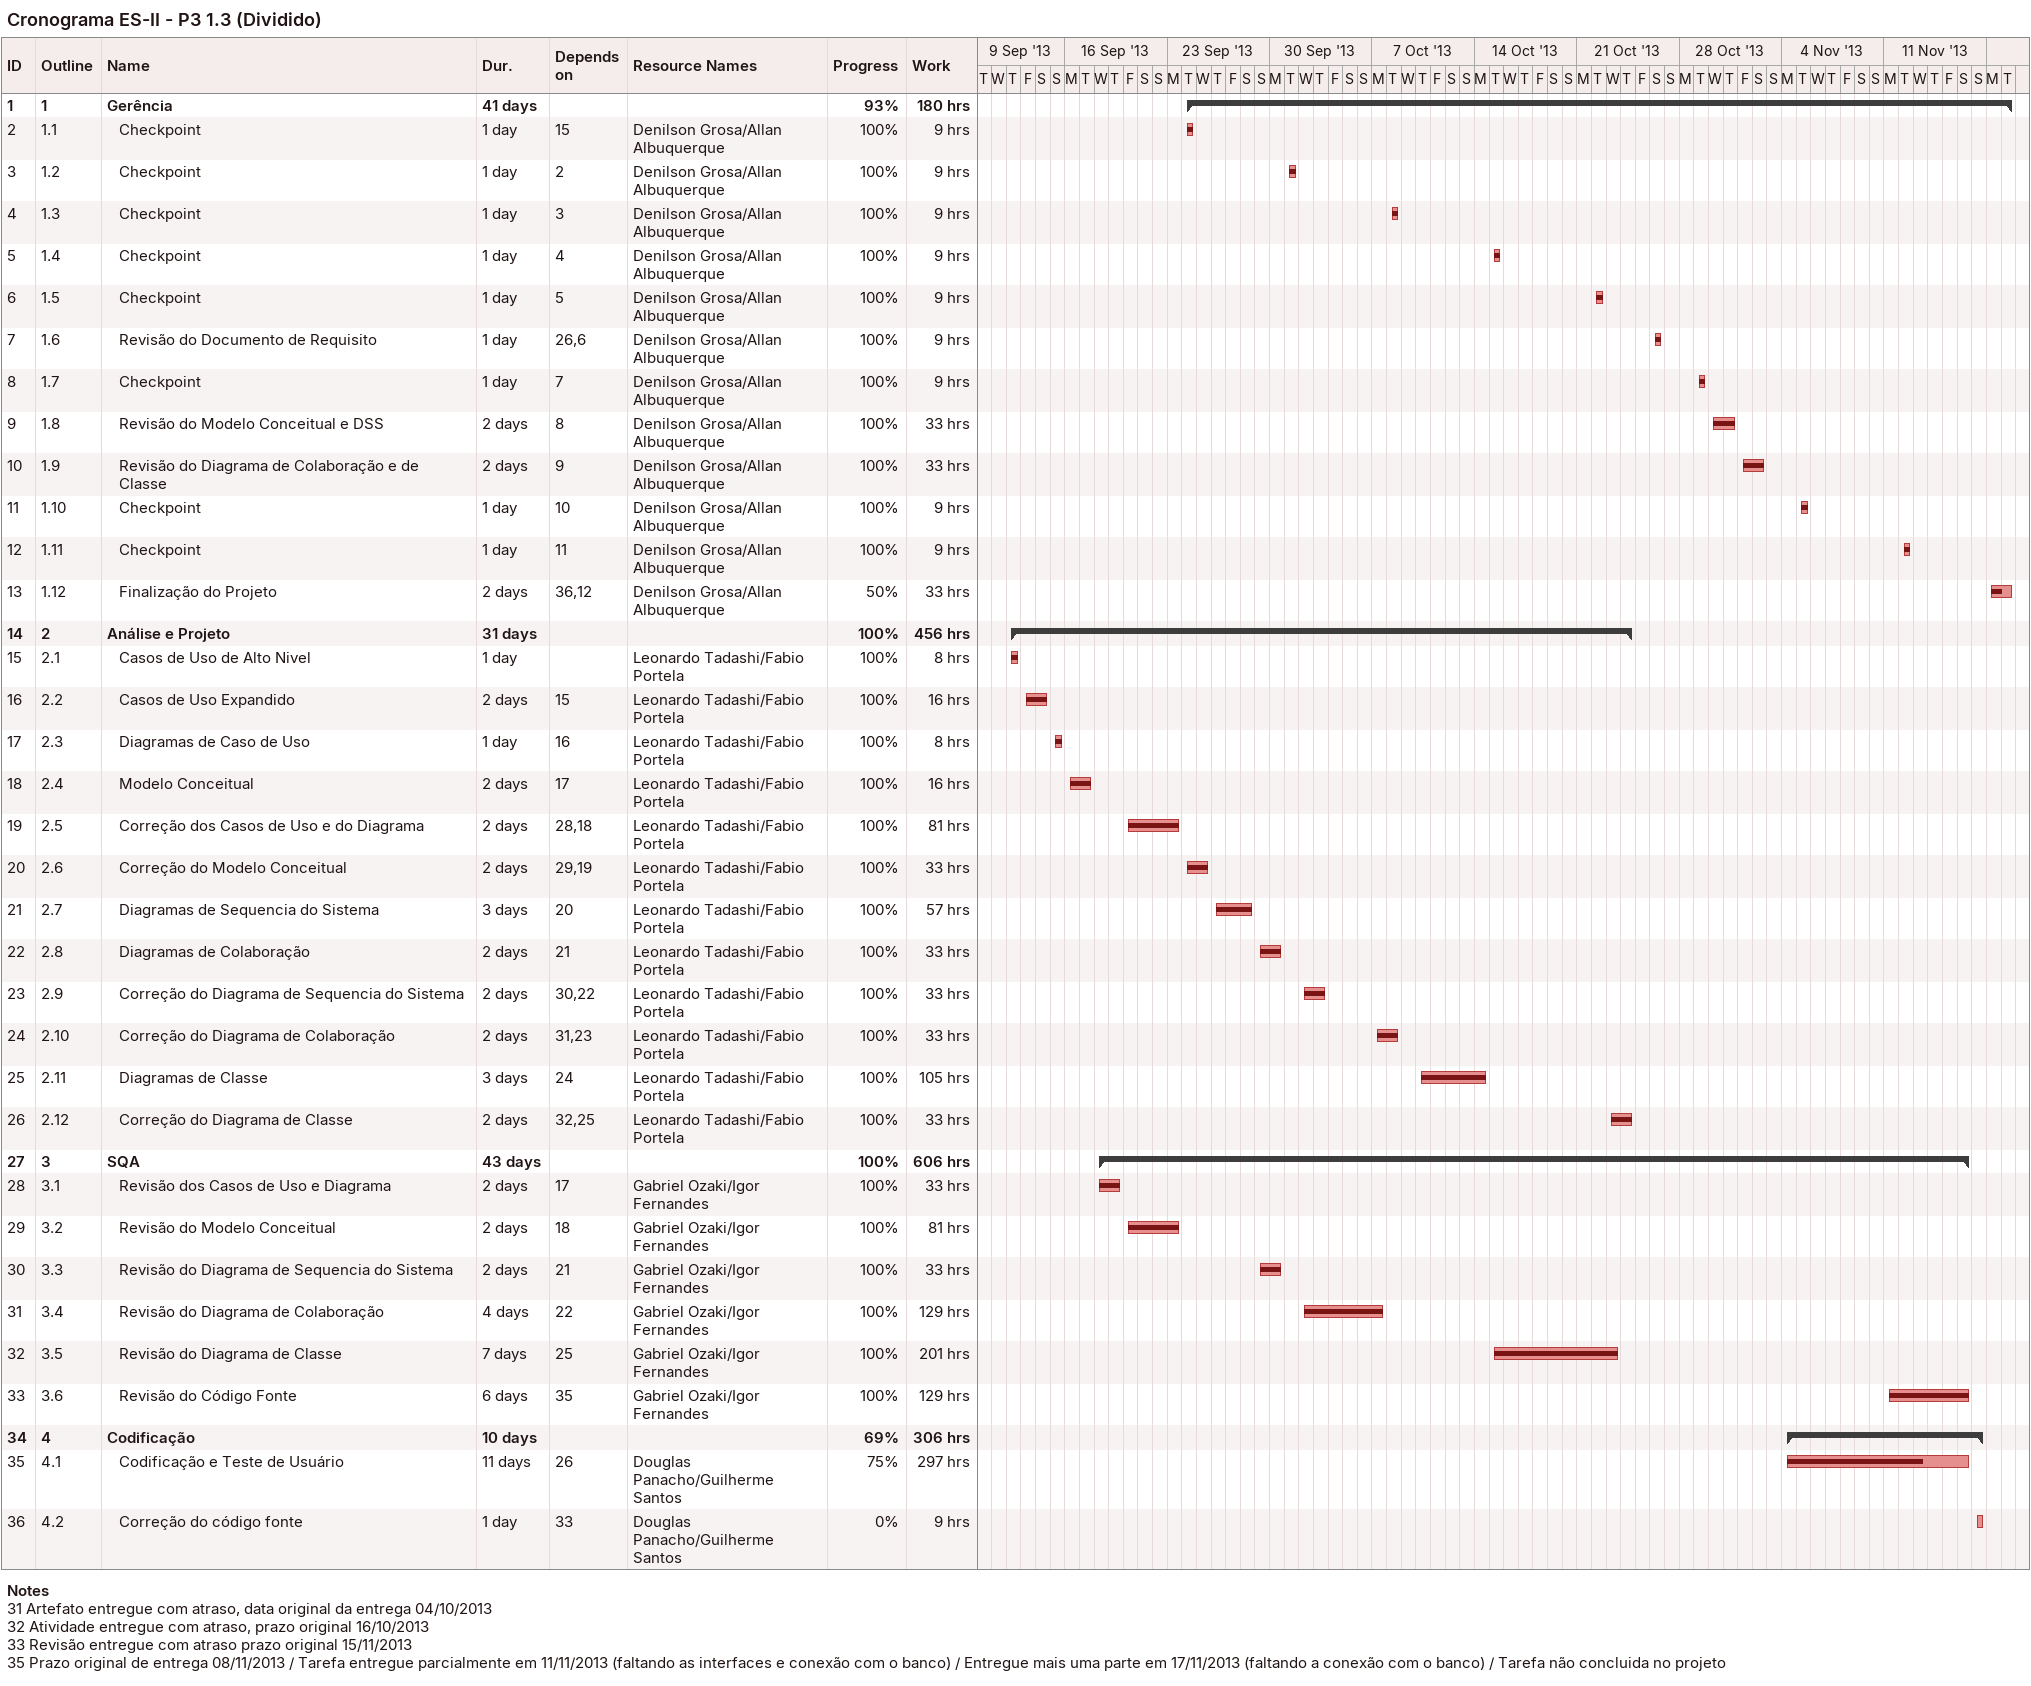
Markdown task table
Cronograma ES-II - P3 1.3 (Dividido)

| ID | WBS | Task | Duration | Start | Finish | Predecessors | Resources | % complete | Work (h) |
|---|---|---|---|---|---|---|---|---|---|
| 1 | 1 | **Gerência** | 41d | 2013-09-24 | 2013-11-19 |  |  | 93 | 180 |
| 2 | 1.1 | Checkpoint | 1d | 2013-09-24 | 2013-09-24 | 15 | Denilson Grosa/Allan Albuquerque | 100 | 9 |
| 3 | 1.2 | Checkpoint | 1d | 2013-10-01 | 2013-10-01 | 2 | Denilson Grosa/Allan Albuquerque | 100 | 9 |
| 4 | 1.3 | Checkpoint | 1d | 2013-10-08 | 2013-10-08 | 3 | Denilson Grosa/Allan Albuquerque | 100 | 9 |
| 5 | 1.4 | Checkpoint | 1d | 2013-10-15 | 2013-10-15 | 4 | Denilson Grosa/Allan Albuquerque | 100 | 9 |
| 6 | 1.5 | Checkpoint | 1d | 2013-10-22 | 2013-10-22 | 5 | Denilson Grosa/Allan Albuquerque | 100 | 9 |
| 7 | 1.6 | Revisão do Documento de Requisito | 1d | 2013-10-26 | 2013-10-26 | 26, 6 | Denilson Grosa/Allan Albuquerque | 100 | 9 |
| 8 | 1.7 | Checkpoint | 1d | 2013-10-29 | 2013-10-29 | 7 | Denilson Grosa/Allan Albuquerque | 100 | 9 |
| 9 | 1.8 | Revisão do Modelo Conceitual e DSS | 2d | 2013-10-30 | 2013-10-31 | 8 | Denilson Grosa/Allan Albuquerque | 100 | 33 |
| 10 | 1.9 | Revisão do Diagrama de Colaboração e de Classe | 2d | 2013-11-01 | 2013-11-02 | 9 | Denilson Grosa/Allan Albuquerque | 100 | 33 |
| 11 | 1.10 | Checkpoint | 1d | 2013-11-05 | 2013-11-05 | 10 | Denilson Grosa/Allan Albuquerque | 100 | 9 |
| 12 | 1.11 | Checkpoint | 1d | 2013-11-12 | 2013-11-12 | 11 | Denilson Grosa/Allan Albuquerque | 100 | 9 |
| 13 | 1.12 | Finalização do Projeto | 2d | 2013-11-18 | 2013-11-19 | 36, 12 | Denilson Grosa/Allan Albuquerque | 50 | 33 |
| 14 | 2 | **Análise e Projeto** | 31d | 2013-09-12 | 2013-10-24 |  |  | 100 | 456 |
| 15 | 2.1 | Casos de Uso de Alto Nivel | 1d | 2013-09-12 | 2013-09-12 |  | Leonardo Tadashi/Fabio Portela | 100 | 8 |
| 16 | 2.2 | Casos de Uso Expandido | 2d | 2013-09-13 | 2013-09-14 | 15 | Leonardo Tadashi/Fabio Portela | 100 | 16 |
| 17 | 2.3 | Diagramas de Caso de Uso | 1d | 2013-09-15 | 2013-09-15 | 16 | Leonardo Tadashi/Fabio Portela | 100 | 8 |
| 18 | 2.4 | Modelo Conceitual | 2d | 2013-09-16 | 2013-09-17 | 17 | Leonardo Tadashi/Fabio Portela | 100 | 16 |
| 19 | 2.5 | Correção dos Casos de Uso e do Diagrama | 2d | 2013-09-20 | 2013-09-23 | 28, 18 | Leonardo Tadashi/Fabio Portela | 100 | 81 |
| 20 | 2.6 | Correção do Modelo Conceitual | 2d | 2013-09-24 | 2013-09-25 | 29, 19 | Leonardo Tadashi/Fabio Portela | 100 | 33 |
| 21 | 2.7 | Diagramas de Sequencia do Sistema | 3d | 2013-09-26 | 2013-09-28 | 20 | Leonardo Tadashi/Fabio Portela | 100 | 57 |
| 22 | 2.8 | Diagramas de Colaboração | 2d | 2013-09-29 | 2013-09-30 | 21 | Leonardo Tadashi/Fabio Portela | 100 | 33 |
| 23 | 2.9 | Correção do Diagrama de Sequencia do Sistema | 2d | 2013-10-02 | 2013-10-03 | 30, 22 | Leonardo Tadashi/Fabio Portela | 100 | 33 |
| 24 | 2.10 | Correção do Diagrama de Colaboração | 2d | 2013-10-07 | 2013-10-08 | 31, 23 | Leonardo Tadashi/Fabio Portela | 100 | 33 |
| 25 | 2.11 | Diagramas de Classe | 3d | 2013-10-10 | 2013-10-14 | 24 | Leonardo Tadashi/Fabio Portela | 100 | 105 |
| 26 | 2.12 | Correção do Diagrama de Classe | 2d | 2013-10-23 | 2013-10-24 | 32, 25 | Leonardo Tadashi/Fabio Portela | 100 | 33 |
| 27 | 3 | **SQA** | 43d | 2013-09-18 | 2013-11-16 |  |  | 100 | 606 |
| 28 | 3.1 | Revisão dos Casos de Uso e Diagrama | 2d | 2013-09-18 | 2013-09-19 | 17 | Gabriel Ozaki/Igor Fernandes | 100 | 33 |
| 29 | 3.2 | Revisão do Modelo Conceitual | 2d | 2013-09-20 | 2013-09-23 | 18 | Gabriel Ozaki/Igor Fernandes | 100 | 81 |
| 30 | 3.3 | Revisão do Diagrama de Sequencia do Sistema | 2d | 2013-09-29 | 2013-09-30 | 21 | Gabriel Ozaki/Igor Fernandes | 100 | 33 |
| 31 | 3.4 | Revisão do Diagrama de Colaboração | 4d | 2013-10-02 | 2013-10-07 | 22 | Gabriel Ozaki/Igor Fernandes | 100 | 129 |
| 32 | 3.5 | Revisão do Diagrama de Classe | 7d | 2013-10-15 | 2013-10-23 | 25 | Gabriel Ozaki/Igor Fernandes | 100 | 201 |
| 33 | 3.6 | Revisão do Código Fonte | 6d | 2013-11-11 | 2013-11-16 | 35 | Gabriel Ozaki/Igor Fernandes | 100 | 129 |
| 34 | 4 | **Codificação** | 10d | 2013-11-04 | 2013-11-17 |  |  | 69 | 306 |
| 35 | 4.1 | Codificação e Teste de Usuário | 11d | 2013-11-04 | 2013-11-16 | 26 | Douglas Panacho/Guilherme Santos | 75 | 297 |
| 36 | 4.2 | Correção do código fonte | 1d | 2013-11-17 | 2013-11-17 | 33 | Douglas Panacho/Guilherme Santos | 0 | 9 |

Notes
- 31: Artefato entregue com atraso, data original da entrega 04/10/2013
- 32: Atividade entregue com atraso, prazo original 16/10/2013
- 33: Revisão entregue com atraso prazo original 15/11/2013
- 35: Prazo original de entrega 08/11/2013 / Tarefa entregue parcialmente em 11/11/2013 (faltando as interfaces e conexão com o banco) / Entregue mais uma parte em 17/11/2013 (faltando a conexão com o banco) / Tarefa não concluida no projeto
